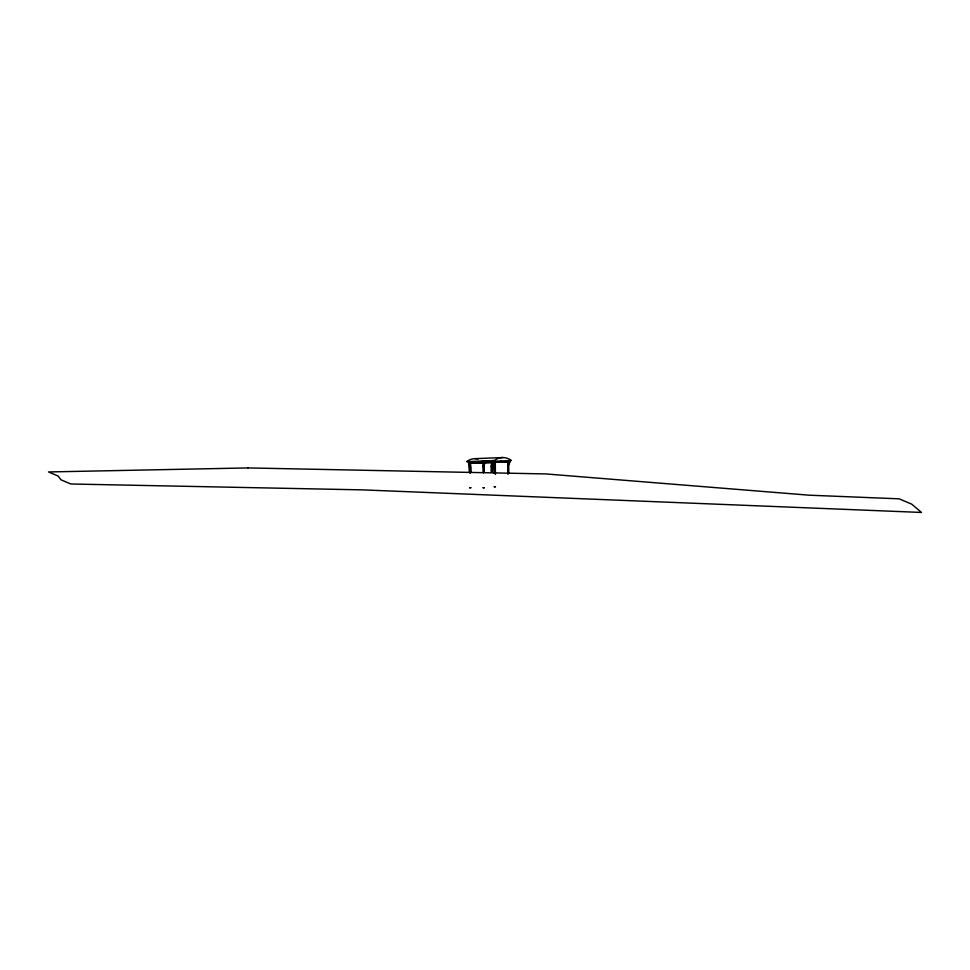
<?xml version="1.0" encoding="UTF-8"?>
<svg xmlns="http://www.w3.org/2000/svg" width="970" height="970" viewBox="0 0 970 970"><rect width="100%" height="100%" fill="white"/><g stroke="black" fill="none" stroke-linecap="round" stroke-linejoin="round"><path stroke-width="1.45" d="M482.914 466.655L484.369 461.465L485.497 461.659L483.496 466.631L483.557 472.657M483.848 465.491L484.915 461.684M507.831 464.678L509.02 460.483L510.135 460.677L508.716 465.758L508.801 473.251M508.134 465.782L509.565 460.701M470.632 472.657L470.559 466.631L468.413 461.465L469.48 472.754M495.294 473.178L495.209 465.649L493.063 460.483L494.13 473.263M475.13 458.652L502.86 457.549M468.692 462.593L484.891 462.569M493.318 461.611L509.529 462.023L493.33 462.035M495.779 462.605L491.96 462.763L492.057 472.208M505.261 462.229L507.807 462.12L507.94 474.403M493.766 462.023L509.529 462.023M468.704 463.029L484.903 463.005M510.135 460.677L508.134 465.649L508.219 473.178M501.381 460.786L500.799 460.811M493.063 460.483L494.627 465.758L494.712 473.251M468.413 461.465L469.989 466.74M495.27 462.108L495.403 474.403M491.766 472.329L491.705 466.303L493.16 461.114L491.135 466.327L491.196 472.341M491.426 466.57L491.378 462.787L483.739 463.09L483.848 472.536M484.066 466.74L484.115 471.238M483.266 472.548L483.169 463.102L470.62 463.102L470.729 472.548M470.28 466.643L470.341 472.669M469.989 466.655L470.05 472.729M478.125 459.004A18.2 15.496 87.7 0 0 466.643 461.659L494.361 460.544A18.2 15.496 87.7 0 1 511.408 460.544L483.69 461.647A18.2 15.496 87.7 0 0 482.381 460.762M470.789 487.704L469.638 487.728L470.789 487.704M495.44 486.722L494.288 486.746L495.44 486.722M484.297 487.704L483.145 487.728L484.297 487.704M247.993 467.928L48.5 471.953L58.006 475.979L61.037 479.835L70.858 483.994L362.404 489.874L921.5 512.451L911.691 504.133L899.154 498.822L809.089 495.185L545.989 473.942L247.993 467.928"/></g></svg>
